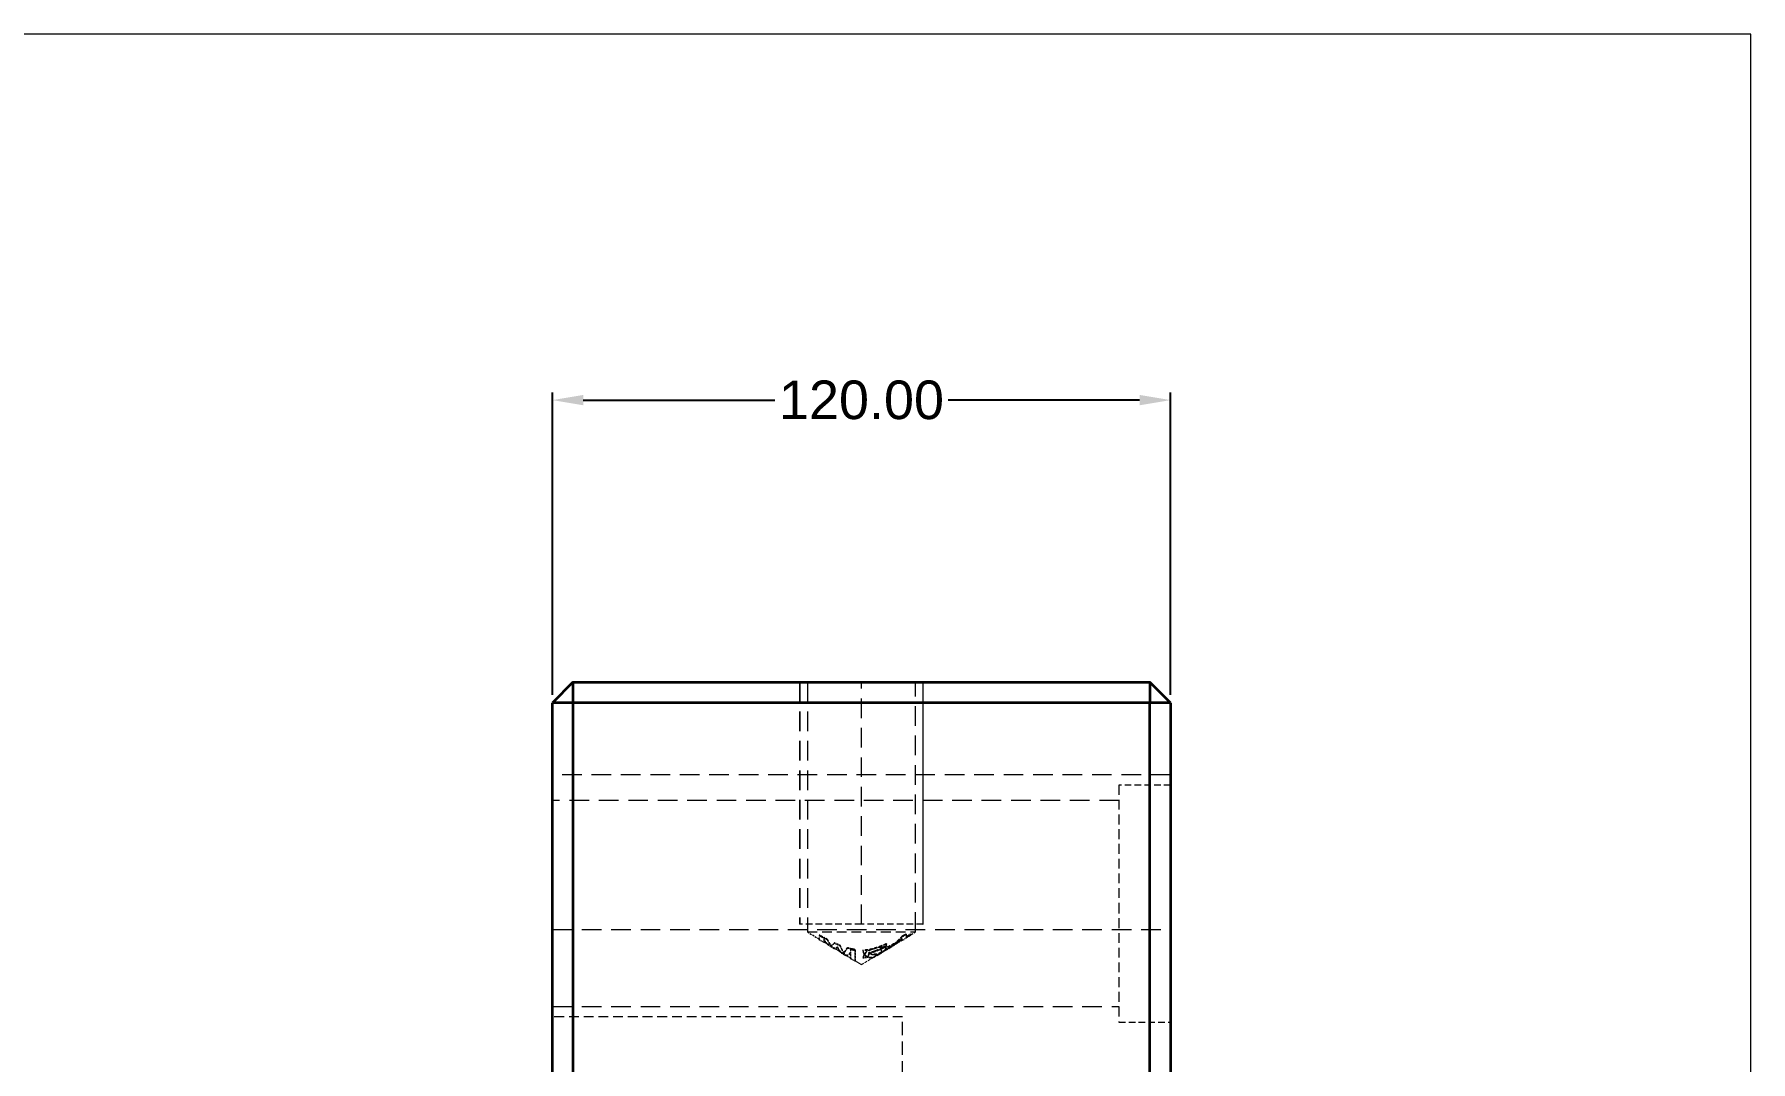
# Model space of a CAD drawing. Header units: millimetres. Extents: x 2742 to 8552, y -10326 to 2528.
# Drawn here: x 4377.9 to 4711.1, y -582.6 to -383.2 of the extents above; entities that cross this region are included whole.
import ezdxf

# ---------------------------------------------------------------- set-up
doc = ezdxf.new("R2010")
doc.units = ezdxf.units.MM
doc.linetypes.add('HIDDEN', pattern=[9.525, 6.35, -3.175])
doc.layers.add('110', color=7, linetype='Continuous', true_color=0xffffff)
doc.layers.add('core', color=7, linetype='Continuous', lineweight=20)
doc.layers.add('dim', color=82, linetype='Continuous', lineweight=9)
doc.styles.get("Standard").update_dxf_attribs({"font": 'arial.ttf'})
doc.dimstyles.new('Standard-3', dxfattribs={"dimscale": 3, "dimtxt": 0.18, "dimasz": 0.18, "dimexe": 0.18, "dimexo": 0.0625, "dimgap": 0.09, "dimtad": 0, "dimzin": 0, "dimdsep": 46, "dimtxsty": 'Standard', "dimcen": 0.09, "dimadec": 0, "dimazin": 0, "dimtfac": 1, "dimtofl": 0, "dimtmove": 0, "dimatfit": 3, "dimfxl": 0, "dimtolj": 1, "dimtzin": 0, "dimarcsym": 0})

# ---------------------------------------------------------------- blocks, each defined once
blk = doc.blocks.new('*D159')
at = {"layer": 'Defpoints', "color": 0, "transparency": 16777216}
for p in [(4598.48, -454.22), (4478.48, -512.95), (4598.48, -512.95)]:
    blk.add_point(p, dxfattribs=at)
at = {"layer": 'dim', "color": 0, "lineweight": -2, "transparency": 16777216}
for p, q in [((4478.48, -511.45), (4478.48, -452.72)), ((4598.48, -511.45), (4598.48, -452.72)), ((4484.48, -454.22), (4521.78, -454.22)), ((4592.48, -454.22), (4555.18, -454.22))]:
    blk.add_line(p, q, dxfattribs=at)
at = {"layer": 'dim', "color": 0, "transparency": 16777216}
for points in [[(4484.48, -453.22), (4484.48, -455.22), (4478.48, -454.22)], [(4592.48, -453.22), (4592.48, -455.22), (4598.48, -454.22)]]:
    blk.add_solid(points, dxfattribs=at)
at = {"layer": 'dim', "color": 0, "transparency": 16777216, "insert": (4538.48, -454.22), "char_height": 7.5, "attachment_point": 5, "bg_fill": 3, "box_fill_scale": 1.1, "bg_fill_color": 256, "bg_fill_true_color": 13158600, "bg_fill_transparency": 0}
blk.add_mtext('\\A1;120.00', dxfattribs=at)
blk = doc.blocks.new('TK')
at = {"layer": 'core', "lineweight": 18}
for p, q in [((712.8, 504), (-712.8, 504)), ((712.8, -504), (712.8, 504))]:
    blk.add_line(p, q, dxfattribs=at)

msp = doc.modelspace()

# ---------------------------------------------------------------- linework, layer by layer
at = {"layer": '110', "color": 7, "linetype": 'Continuous', "lineweight": 35}
for p, q in [((4482.476, -508.952), (4478.476, -512.952)), ((4482.476, -508.952), (4482.476, -512.952)), ((4482.476, -508.952), (4594.476, -508.952)), ((4598.476, -512.952), (4594.476, -508.952)), ((4594.476, -508.952), (4594.476, -512.952)), ((4482.476, -512.952), (4478.476, -512.952)), ((4478.476, -954.952), (4478.476, -512.952)), ((4594.476, -512.952), (4482.476, -512.952)), ((4482.476, -512.952), (4482.476, -954.952)), ((4598.476, -512.952), (4594.476, -512.952)), ((4594.476, -954.952), (4594.476, -512.952)), ((4598.476, -512.952), (4598.476, -954.952))]:
    msp.add_line(p, q, dxfattribs=at)
at = {"layer": '110', "color": 8, "linetype": 'HIDDEN', "lineweight": 18, "ltscale": 0.6}
for p, q in [((4526.476, -508.952), (4526.476, -555.952)), ((4526.526, -508.952), (4526.526, -555.952)), ((4527.976, -508.952), (4527.976, -557.452)), ((4538.476, -555.952), (4538.476, -508.952)), ((4548.976, -557.452), (4548.976, -508.952)), ((4550.426, -508.952), (4550.426, -555.952)), ((4550.476, -555.952), (4550.476, -508.952)), ((4598.476, -526.952), (4478.476, -526.952)), ((4588.476, -531.952), (4478.476, -531.952)), ((4478.476, -556.952), (4598.476, -556.952)), ((4478.476, -571.952), (4588.476, -571.952))]:
    msp.add_line(p, q, dxfattribs=at)
at = {"layer": '110', "color": 8, "linetype": 'HIDDEN', "lineweight": 18, "ltscale": 0.2}
for p, q in [((4598.476, -528.952), (4588.476, -528.952)), ((4538.476, -555.952), (4526.476, -555.952)), ((4550.426, -555.952), (4538.476, -555.952)), ((4588.476, -574.952), (4598.476, -574.952))]:
    msp.add_line(p, q, dxfattribs=at)
at = {"layer": '110', "color": 8, "linetype": 'HIDDEN', "lineweight": 18, "ltscale": 0.3}
for p, q in [((4588.476, -528.952), (4588.476, -551.952)), ((4588.476, -551.952), (4588.476, -574.952)), ((4527.976, -557.452), (4548.976, -557.452)), ((4546.476, -573.952), (4478.476, -573.952))]:
    msp.add_line(p, q, dxfattribs=at)
at = {"layer": '110', "color": 8, "linetype": 'HIDDEN', "lineweight": 18, "ltscale": 0.001}
msp.add_line((4550.426, -555.952), (4550.476, -555.952), dxfattribs=at)
at = {"layer": '110', "color": 8, "linetype": 'HIDDEN', "lineweight": 18, "ltscale": 0.06}
for p, q in [((4527.976, -557.452), (4530.263, -558.826)), ((4547.161, -558.543), (4548.976, -557.452))]:
    msp.add_line(p, q, dxfattribs=at)
at = {"layer": '110', "color": 8, "linetype": 'HIDDEN', "lineweight": 18, "ltscale": 0.003}
for p, q in [((4530.286, -558.124), (4530.286, -558.224)), ((4531.253, -558.624), (4531.253, -558.724)), ((4531.807, -558.831), (4531.807, -558.931)), ((4533.203, -559.567), (4533.203, -559.667)), ((4543.358, -559.733), (4543.358, -559.833)), ((4546.297, -558.309), (4546.297, -558.409)), ((4546.297, -559.006), (4546.297, -559.106)), ((4546.45, -558.214), (4546.45, -558.314)), ((4547.135, -557.869), (4547.135, -557.969)), ((4547.135, -558.508), (4547.135, -558.608)), ((4547.976, -557.882), (4547.976, -557.982)), ((4533.788, -560.342), (4533.788, -560.442)), ((4534.361, -560.064), (4534.361, -560.164)), ((4535.769, -560.461), (4535.769, -560.561)), ((4536.323, -560.723), (4536.323, -560.823)), ((4537.286, -560.921), (4537.286, -561.021)), ((4538.763, -560.995), (4538.763, -561.095)), ((4538.839, -562.427), (4538.839, -562.527)), ((4539.85, -561.521), (4539.85, -561.621)), ((4542.408, -561.19), (4542.408, -561.09)), ((4543.095, -560.65), (4543.095, -560.75)), ((4543.358, -560.164), (4543.358, -560.264)), ((4544.134, -560.285), (4544.134, -560.385))]:
    msp.add_line(p, q, dxfattribs=at)
at = {"layer": '110', "color": 8, "linetype": 'HIDDEN', "lineweight": 18, "ltscale": 0.03}
for p, q in [((4530.286, -558.94), (4531.204, -559.492)), ((4531.178, -559.376), (4532.06, -559.906)), ((4546.329, -559.143), (4547.165, -558.641)), ((4532.06, -560.006), (4532.99, -560.565)), ((4534.519, -561.483), (4535.486, -562.065)), ((4535.486, -561.965), (4536.295, -562.451)), ((4536.3, -562.553), (4537.286, -563.146)), ((4543.812, -560.656), (4544.831, -560.043))]:
    msp.add_line(p, q, dxfattribs=at)
at = {"layer": '110', "color": 8, "linetype": 'HIDDEN', "lineweight": 18, "ltscale": 0.05}
for p, q in [((4544.831, -559.943), (4546.297, -559.062)), ((4532.99, -560.465), (4534.519, -561.383))]:
    msp.add_line(p, q, dxfattribs=at)
at = {"layer": '110', "color": 8, "linetype": 'HIDDEN', "lineweight": 18, "ltscale": 0.04}
for p, q in [((4537.271, -563.037), (4538.476, -563.761)), ((4541.502, -562.043), (4542.591, -561.389)), ((4542.591, -561.289), (4543.812, -560.556))]:
    msp.add_line(p, q, dxfattribs=at)
at = {"layer": '110', "color": 8, "linetype": 'HIDDEN', "lineweight": 18, "ltscale": 0.08}
msp.add_line((4538.476, -563.761), (4541.502, -561.943), dxfattribs=at)
at = {"layer": '110', "color": 8, "linetype": 'HIDDEN', "lineweight": 18, "ltscale": 0.4}
msp.add_line((4546.476, -607.952), (4546.476, -573.952), dxfattribs=at)
at = {"layer": '110', "color": 8, "linetype": 'HIDDEN', "lineweight": 18, "ltscale": 0.05}
for points, knots in [([(4531.807, -558.831), (4531.552, -558.707), (4531.298, -558.58), (4530.791, -558.324), (4530.538, -558.194), (4530.286, -558.063)], [0, 0, 0, 0, 0.5, 0.5, 1, 1, 1, 1]), ([(4530.286, -558.163), (4530.538, -558.294), (4530.791, -558.424), (4531.298, -558.68), (4531.552, -558.807), (4531.807, -558.931)], [0, 0, 0, 0, 0.5, 0.5, 1, 1, 1, 1]), ([(4536.323, -560.823), (4536.323, -560.992), (4536.323, -561.159), (4536.323, -561.403), (4536.323, -561.483), (4536.323, -561.601), (4536.323, -561.64), (4536.323, -561.718), (4536.323, -561.756), (4536.323, -561.869), (4536.323, -561.942), (4536.323, -562.081), (4536.323, -562.148), (4536.323, -562.272), (4536.323, -562.329), (4536.323, -562.391), (4536.323, -562.403), (4536.323, -562.426), (4536.323, -562.437), (4536.323, -562.469), (4536.323, -562.487), (4536.323, -562.535), (4536.323, -562.556), (4536.323, -562.566), (4536.323, -562.568), (4536.323, -562.568)], [0, 0, 0, 0, 0.2146936, 0.2146936, 0.3220403, 0.3220403, 0.3757137, 0.3757137, 0.4293871, 0.4293871, 0.5367339, 0.5367339, 0.6440807, 0.6440807, 0.7514274, 0.7514274, 0.7782641, 0.7782641, 0.8051008, 0.8051008, 0.8587742, 0.8587742, 0.966121, 0.966121, 1, 1, 1, 1])]:
    msp.add_open_spline(points, degree=3, knots=knots, dxfattribs=at)
at = {"layer": '110', "color": 8, "linetype": 'HIDDEN', "lineweight": 18, "ltscale": 0.03}
for points in [[(4531.253, -558.624), (4530.93, -558.46), (4530.608, -558.293), (4530.286, -558.124)], [(4531.253, -558.724), (4530.93, -558.56), (4530.608, -558.393), (4530.286, -558.224)], [(4547.135, -557.869), (4546.857, -558.017), (4546.577, -558.164), (4546.297, -558.309)], [(4546.297, -558.409), (4546.577, -558.264), (4546.857, -558.117), (4547.135, -557.969)], [(4547.976, -557.882), (4547.696, -558.046), (4547.416, -558.209), (4547.135, -558.372)], [(4547.135, -558.472), (4547.416, -558.309), (4547.696, -558.146), (4547.976, -557.982)], [(4547.135, -558.508), (4547.416, -558.341), (4547.696, -558.174), (4547.976, -558.007)], [(4547.135, -558.608), (4547.416, -558.441), (4547.696, -558.274), (4547.976, -558.107)]]:
    msp.add_open_spline(points, degree=3, dxfattribs=at)
at = {"layer": '110', "color": 8, "linetype": 'HIDDEN', "lineweight": 18, "ltscale": 0.01}
for points, knots in [([(4530.286, -558.453), (4530.286, -558.479), (4530.286, -558.504), (4530.286, -558.618), (4530.286, -558.695), (4530.286, -558.82), (4530.286, -558.867), (4530.286, -558.926), (4530.286, -558.94), (4530.286, -558.94)], [0, 0, 0, 0, 0.0843471, 0.0843471, 0.3992201, 0.3992201, 0.7140931, 0.7140931, 1, 1, 1, 1]), ([(4543.358, -560.164), (4543.358, -560.131), (4543.358, -560.097), (4543.358, -560.027), (4543.358, -559.992), (4543.358, -559.884), (4543.358, -559.81), (4543.358, -559.733)], [0, 0, 0, 0, 0.25, 0.25, 0.5, 0.5, 1, 1, 1, 1]), ([(4547.135, -557.969), (4547.135, -558.022), (4547.135, -558.072), (4547.135, -558.168), (4547.135, -558.213), (4547.135, -558.339), (4547.135, -558.412), (4547.135, -558.472)], [0, 0, 0, 0, 0.25, 0.25, 0.5, 0.5, 1, 1, 1, 1]), ([(4543.358, -560.264), (4543.358, -560.198), (4543.358, -560.128), (4543.358, -560.02), (4543.358, -559.984), (4543.358, -559.909), (4543.358, -559.871), (4543.358, -559.833)], [0, 0, 0, 0, 0.5, 0.5, 0.75, 0.75, 1, 1, 1, 1])]:
    msp.add_open_spline(points, degree=3, knots=knots, dxfattribs=at)
at = {"layer": '110', "color": 8, "linetype": 'HIDDEN', "lineweight": 18, "ltscale": 0.02}
for points, knots in [([(4531.253, -559.521), (4531.253, -559.521), (4531.253, -559.516), (4531.253, -559.486), (4531.253, -559.455), (4531.253, -559.367), (4531.253, -559.311), (4531.253, -559.21), (4531.253, -559.155), (4531.253, -559.095), (4531.253, -559.053), (4531.253, -559.032), (4531.253, -558.923), (4531.253, -558.827), (4531.253, -558.724)], [0, 0, 0, 0, 0.1396321, 0.1396321, 0.3547241, 0.3547241, 0.5698161, 0.5698161, 0.6773621, 0.731135, 0.731135, 0.784908, 0.784908, 1, 1, 1, 1]), ([(4539.683, -562.313), (4539.545, -562.345), (4539.405, -562.372), (4539.123, -562.412), (4538.982, -562.424), (4538.839, -562.427)], [0, 0, 0, 0, 0.5, 0.5, 1, 1, 1, 1]), ([(4539.683, -562.413), (4539.545, -562.445), (4539.405, -562.472), (4539.123, -562.512), (4538.982, -562.524), (4538.839, -562.527)], [0, 0, 0, 0, 0.5, 0.5, 1, 1, 1, 1]), ([(4544.829, -559.944), (4544.829, -559.944), (4544.829, -559.944), (4544.783, -559.972), (4544.737, -559.998), (4544.508, -560.127), (4544.322, -560.216), (4544.134, -560.285)], [0, 0, 0, 0, 0.0001501, 0.0001501, 0.2001201, 0.2001201, 1, 1, 1, 1]), ([(4544.829, -560.044), (4544.829, -560.044), (4544.829, -560.044), (4544.783, -560.072), (4544.737, -560.098), (4544.508, -560.227), (4544.322, -560.316), (4544.134, -560.385)], [0, 0, 0, 0, 0.0001501, 0.0001501, 0.2001201, 0.2001201, 1, 1, 1, 1])]:
    msp.add_open_spline(points, degree=3, knots=knots, dxfattribs=at)
at = {"layer": '110', "color": 8, "linetype": 'HIDDEN', "lineweight": 18, "ltscale": 0.04}
for points, knots in [([(4532.075, -559.915), (4532.04, -559.894), (4532.006, -559.87), (4531.93, -559.813), (4531.869, -559.761), (4531.808, -559.702), (4531.768, -559.661), (4531.748, -559.64), (4531.647, -559.53), (4531.567, -559.431), (4531.409, -559.217), (4531.331, -559.101), (4531.253, -558.979)], [0, 0, 0, 0, 0.1242471, 0.1242471, 0.2702059, 0.3431853, 0.3431853, 0.4161647, 0.4161647, 0.7080824, 0.7080824, 1, 1, 1, 1]), ([(4534.361, -560.064), (4534.264, -560.025), (4534.167, -559.985), (4533.973, -559.904), (4533.876, -559.863), (4533.587, -559.739), (4533.395, -559.653), (4533.203, -559.567)], [0, 0, 0, 0, 0.25, 0.25, 0.5, 0.5, 1, 1, 1, 1]), ([(4534.361, -560.164), (4534.167, -560.086), (4533.973, -560.005), (4533.587, -559.839), (4533.395, -559.753), (4533.203, -559.667)], [0, 0, 0, 0, 0.5, 0.5, 1, 1, 1, 1]), ([(4535.769, -560.461), (4536.017, -560.534), (4536.267, -560.6), (4536.646, -560.687), (4536.773, -560.713), (4536.965, -560.749), (4537.029, -560.761), (4537.158, -560.782), (4537.222, -560.792), (4537.286, -560.801)], [0, 0, 0, 0, 0.5, 0.5, 0.75, 0.75, 0.875, 0.875, 1, 1, 1, 1]), ([(4535.769, -560.561), (4535.894, -560.597), (4536.019, -560.633), (4536.271, -560.699), (4536.397, -560.73), (4536.777, -560.816), (4537.031, -560.864), (4537.286, -560.901)], [0, 0, 0, 0, 0.25, 0.25, 0.5, 0.5, 1, 1, 1, 1])]:
    msp.add_open_spline(points, degree=3, knots=knots, dxfattribs=at)
at = {"layer": '110', "color": 8, "linetype": 'HIDDEN', "lineweight": 18, "ltscale": 0.06}
for points, knots in [([(4533.203, -559.667), (4533.123, -559.758), (4533.042, -559.839), (4532.879, -559.974), (4532.797, -560.027), (4532.694, -560.074), (4532.674, -560.083), (4532.632, -560.097), (4532.611, -560.103), (4532.549, -560.119), (4532.508, -560.125), (4532.425, -560.129), (4532.383, -560.126), (4532.321, -560.115), (4532.301, -560.111), (4532.259, -560.099), (4532.238, -560.093), (4532.135, -560.054), (4532.052, -560.006), (4531.93, -559.913), (4531.869, -559.861), (4531.808, -559.802), (4531.768, -559.761), (4531.748, -559.74), (4531.647, -559.63), (4531.567, -559.531), (4531.409, -559.317), (4531.331, -559.201), (4531.253, -559.079)], [0, 0, 0, 0, 0.125, 0.125, 0.25, 0.25, 0.28125, 0.28125, 0.3125, 0.3125, 0.375, 0.375, 0.4375, 0.4375, 0.46875, 0.46875, 0.5, 0.5, 0.625, 0.625, 0.6875, 0.71875, 0.71875, 0.75, 0.75, 0.875, 0.875, 1, 1, 1, 1]), ([(4544.134, -560.285), (4544.495, -560.073), (4544.856, -559.86), (4545.577, -559.434), (4545.937, -559.22), (4546.297, -559.006)], [0, 0, 0, 0, 0.5, 0.5, 1, 1, 1, 1]), ([(4544.134, -560.385), (4544.495, -560.173), (4544.856, -559.96), (4545.577, -559.534), (4545.937, -559.32), (4546.297, -559.106)], [0, 0, 0, 0, 0.5, 0.5, 1, 1, 1, 1]), ([(4537.286, -562.972), (4537.286, -562.947), (4537.286, -562.916), (4537.286, -562.846), (4537.286, -562.807), (4537.286, -562.724), (4537.286, -562.68), (4537.286, -562.589), (4537.286, -562.542), (4537.286, -562.445), (4537.286, -562.396), (4537.286, -562.297), (4537.286, -562.246), (4537.286, -562.094), (4537.286, -561.99), (4537.286, -561.78), (4537.286, -561.674), (4537.286, -561.461), (4537.286, -561.353), (4537.286, -561.138), (4537.286, -561.029), (4537.286, -560.921)], [0, 0, 0, 0, 0.0690529, 0.0690529, 0.1406642, 0.1406642, 0.2122755, 0.2122755, 0.2838868, 0.2838868, 0.3554982, 0.3554982, 0.4271095, 0.4271095, 0.5703321, 0.5703321, 0.7135547, 0.7135547, 0.8567774, 0.8567774, 1, 1, 1, 1]), ([(4537.286, -561.021), (4537.286, -561.13), (4537.286, -561.239), (4537.286, -561.457), (4537.286, -561.565), (4537.286, -561.78), (4537.286, -561.886), (4537.286, -562.098), (4537.286, -562.202), (4537.286, -562.356), (4537.286, -562.407), (4537.286, -562.507), (4537.286, -562.556), (4537.286, -562.652), (4537.286, -562.7), (4537.286, -562.768), (4537.286, -562.79), (4537.286, -562.834), (4537.286, -562.856), (4537.286, -562.918), (4537.286, -562.957), (4537.286, -563.027), (4537.286, -563.058), (4537.286, -563.096), (4537.286, -563.107), (4537.286, -563.121), (4537.286, -563.125), (4537.286, -563.132), (4537.286, -563.135), (4537.286, -563.142), (4537.286, -563.146), (4537.286, -563.146), (4537.286, -563.146)], [0, 0, 0, 0, 0.1283968, 0.1283968, 0.2567936, 0.2567936, 0.3851904, 0.3851904, 0.5135872, 0.5135872, 0.5777857, 0.5777857, 0.6419841, 0.6419841, 0.7061825, 0.7061825, 0.7382817, 0.7382817, 0.7703809, 0.7703809, 0.8345793, 0.8345793, 0.8987777, 0.8987777, 0.9308769, 0.9308769, 0.9469265, 0.9469265, 0.9629761, 0.9629761, 0.9950753, 1, 1, 1, 1]), ([(4538.839, -562.427), (4538.848, -562.387), (4538.856, -562.346), (4538.874, -562.264), (4538.884, -562.223), (4538.904, -562.142), (4538.916, -562.101), (4538.942, -562.019), (4538.956, -561.979), (4538.991, -561.897), (4539.01, -561.857), (4539.056, -561.775), (4539.082, -561.735), (4539.138, -561.655), (4539.168, -561.615), (4539.232, -561.537), (4539.265, -561.497), (4539.336, -561.419), (4539.373, -561.38), (4539.451, -561.303), (4539.492, -561.264), (4539.558, -561.207), (4539.58, -561.188), (4539.626, -561.15), (4539.65, -561.132), (4539.7, -561.095), (4539.726, -561.077), (4539.78, -561.042), (4539.808, -561.025), (4539.867, -560.991), (4539.898, -560.974), (4539.946, -560.95), (4539.962, -560.942), (4539.995, -560.926), (4540.011, -560.918), (4540.095, -560.88), (4540.164, -560.851), (4540.304, -560.794), (4540.375, -560.766), (4540.477, -560.727), (4540.507, -560.716), (4540.538, -560.704)], [0, 0, 0, 0, 0.0648508, 0.0648508, 0.1297017, 0.1297017, 0.1945525, 0.1945525, 0.2594034, 0.2594034, 0.3242542, 0.3242542, 0.3891051, 0.3891051, 0.4539559, 0.4539559, 0.5188068, 0.5188068, 0.5836576, 0.5836576, 0.6485085, 0.6485085, 0.6809339, 0.6809339, 0.7133593, 0.7133593, 0.7457847, 0.7457847, 0.7782102, 0.7782102, 0.8106356, 0.8106356, 0.8268483, 0.8268483, 0.843061, 0.843061, 0.9079119, 0.9079119, 0.9727627, 0.9727627, 1, 1, 1, 1])]:
    msp.add_open_spline(points, degree=3, knots=knots, dxfattribs=at)
at = {"layer": '110', "color": 8, "linetype": 'HIDDEN', "lineweight": 18, "ltscale": 0.07}
for points, knots in [([(4531.807, -558.831), (4531.886, -558.98), (4531.965, -559.124), (4532.123, -559.403), (4532.203, -559.536), (4532.324, -559.725), (4532.365, -559.786), (4532.447, -559.903), (4532.488, -559.96), (4532.611, -560.12), (4532.694, -560.216), (4532.863, -560.378), (4532.948, -560.444), (4533.045, -560.496), (4533.056, -560.502), (4533.078, -560.512), (4533.089, -560.517), (4533.121, -560.531), (4533.143, -560.539), (4533.208, -560.558), (4533.251, -560.566), (4533.337, -560.571), (4533.38, -560.568), (4533.464, -560.55), (4533.505, -560.536), (4533.628, -560.478), (4533.709, -560.419), (4533.788, -560.342)], [0, 0, 0, 0, 0.125, 0.125, 0.25, 0.25, 0.3125, 0.3125, 0.375, 0.375, 0.5, 0.5, 0.625, 0.625, 0.640625, 0.640625, 0.65625, 0.65625, 0.6875, 0.6875, 0.75, 0.75, 0.8125, 0.8125, 0.875, 0.875, 1, 1, 1, 1]), ([(4531.807, -558.931), (4531.886, -559.08), (4531.965, -559.224), (4532.123, -559.503), (4532.203, -559.636), (4532.324, -559.825), (4532.365, -559.886), (4532.447, -560.003), (4532.488, -560.06), (4532.611, -560.22), (4532.694, -560.316), (4532.863, -560.478), (4532.948, -560.544), (4533.045, -560.596), (4533.056, -560.602), (4533.078, -560.612), (4533.089, -560.617), (4533.121, -560.631), (4533.143, -560.639), (4533.208, -560.658), (4533.251, -560.666), (4533.337, -560.671), (4533.38, -560.668), (4533.464, -560.65), (4533.505, -560.636), (4533.628, -560.578), (4533.709, -560.519), (4533.788, -560.442)], [0, 0, 0, 0, 0.125, 0.125, 0.25, 0.25, 0.3125, 0.3125, 0.375, 0.375, 0.5, 0.5, 0.625, 0.625, 0.640625, 0.640625, 0.65625, 0.65625, 0.6875, 0.6875, 0.75, 0.75, 0.8125, 0.8125, 0.875, 0.875, 1, 1, 1, 1]), ([(4533.788, -560.342), (4533.826, -560.415), (4533.864, -560.487), (4533.94, -560.625), (4533.979, -560.693), (4534.056, -560.823), (4534.095, -560.885), (4534.174, -561.004), (4534.214, -561.06), (4534.275, -561.138), (4534.306, -561.176), (4534.337, -561.211), (4534.357, -561.234), (4534.368, -561.245), (4534.42, -561.3), (4534.462, -561.338), (4534.546, -561.401), (4534.589, -561.427), (4534.674, -561.464), (4534.717, -561.476), (4534.803, -561.485), (4534.846, -561.482), (4534.912, -561.466), (4534.934, -561.458), (4534.977, -561.44), (4534.999, -561.429), (4535.109, -561.367), (4535.194, -561.29), (4535.321, -561.148), (4535.363, -561.096), (4535.446, -560.985), (4535.487, -560.926), (4535.568, -560.802), (4535.609, -560.737), (4535.69, -560.602), (4535.73, -560.532), (4535.769, -560.461)], [0, 0, 0, 0, 0.0625, 0.0625, 0.125, 0.125, 0.1875, 0.1875, 0.25, 0.25, 0.28125, 0.296875, 0.296875, 0.3125, 0.3125, 0.375, 0.375, 0.4375, 0.4375, 0.5, 0.5, 0.5625, 0.5625, 0.59375, 0.59375, 0.625, 0.625, 0.75, 0.75, 0.8125, 0.8125, 0.875, 0.875, 0.9375, 0.9375, 1, 1, 1, 1]), ([(4533.788, -560.442), (4533.826, -560.515), (4533.864, -560.587), (4533.94, -560.725), (4533.979, -560.793), (4534.056, -560.923), (4534.095, -560.985), (4534.174, -561.104), (4534.214, -561.16), (4534.275, -561.238), (4534.306, -561.276), (4534.337, -561.311), (4534.357, -561.334), (4534.368, -561.345), (4534.42, -561.4), (4534.462, -561.438), (4534.546, -561.501), (4534.589, -561.527), (4534.674, -561.564), (4534.717, -561.576), (4534.803, -561.585), (4534.846, -561.582), (4534.912, -561.566), (4534.934, -561.558), (4534.977, -561.54), (4534.999, -561.529), (4535.109, -561.467), (4535.194, -561.39), (4535.321, -561.248), (4535.363, -561.196), (4535.446, -561.085), (4535.487, -561.026), (4535.568, -560.902), (4535.609, -560.837), (4535.69, -560.702), (4535.73, -560.632), (4535.769, -560.561)], [0, 0, 0, 0, 0.0625, 0.0625, 0.125, 0.125, 0.1875, 0.1875, 0.25, 0.25, 0.28125, 0.296875, 0.296875, 0.3125, 0.3125, 0.375, 0.375, 0.4375, 0.4375, 0.5, 0.5, 0.5625, 0.5625, 0.59375, 0.59375, 0.625, 0.625, 0.75, 0.75, 0.8125, 0.8125, 0.875, 0.875, 0.9375, 0.9375, 1, 1, 1, 1])]:
    msp.add_open_spline(points, degree=3, knots=knots, dxfattribs=at)
at = {"layer": '110', "color": 8, "linetype": 'HIDDEN', "lineweight": 18, "ltscale": 0.1}
for points, knots in [([(4543.358, -559.733), (4543.175, -559.813), (4542.99, -559.892), (4542.712, -560.007), (4542.619, -560.044), (4542.432, -560.118), (4542.338, -560.155), (4542.057, -560.262), (4541.682, -560.399), (4541.302, -560.521), (4540.731, -560.692), (4540.345, -560.789), (4539.759, -560.897), (4539.562, -560.927), (4539.165, -560.972), (4538.965, -560.987), (4538.763, -560.995)], [0, 0, 0, 0, 0.125, 0.125, 0.1875, 0.1875, 0.25, 0.25, 0.375, 0.5, 0.5, 0.75, 0.75, 0.875, 0.875, 1, 1, 1, 1]), ([(4543.095, -560.892), (4543.245, -560.845), (4543.393, -560.783), (4543.685, -560.634), (4543.829, -560.548), (4544.044, -560.406), (4544.116, -560.356), (4544.258, -560.253), (4544.328, -560.2), (4544.54, -560.036), (4544.68, -559.92), (4544.957, -559.68), (4545.095, -559.555), (4545.37, -559.3), (4545.506, -559.169), (4545.778, -558.903), (4545.913, -558.768), (4546.182, -558.493), (4546.317, -558.354), (4546.45, -558.214)], [0, 0, 0, 0, 0.125, 0.125, 0.25, 0.25, 0.3125, 0.3125, 0.375, 0.375, 0.5, 0.5, 0.625, 0.625, 0.75, 0.75, 0.875, 0.875, 1, 1, 1, 1]), ([(4543.095, -560.992), (4543.245, -560.945), (4543.393, -560.883), (4543.685, -560.734), (4543.829, -560.648), (4544.044, -560.506), (4544.116, -560.456), (4544.258, -560.353), (4544.328, -560.3), (4544.54, -560.136), (4544.68, -560.02), (4544.957, -559.78), (4545.095, -559.655), (4545.37, -559.4), (4545.506, -559.269), (4545.778, -559.003), (4545.913, -558.868), (4546.182, -558.593), (4546.317, -558.454), (4546.45, -558.314)], [0, 0, 0, 0, 0.125, 0.125, 0.25, 0.25, 0.3125, 0.3125, 0.375, 0.375, 0.5, 0.5, 0.625, 0.625, 0.75, 0.75, 0.875, 0.875, 1, 1, 1, 1]), ([(4543.358, -559.833), (4543.175, -559.913), (4542.991, -559.992), (4542.621, -560.144), (4542.436, -560.218), (4542.063, -560.36), (4541.689, -560.496), (4541.31, -560.619), (4540.929, -560.733), (4540.737, -560.786), (4540.351, -560.881), (4540.156, -560.924), (4539.861, -560.978), (4539.713, -561.003), (4539.563, -561.024), (4539.463, -561.037), (4539.413, -561.044), (4539.163, -561.072), (4538.963, -561.087), (4538.763, -561.095)], [0, 0, 0, 0, 0.125, 0.125, 0.25, 0.25, 0.375, 0.5, 0.5, 0.625, 0.625, 0.75, 0.75, 0.8125, 0.84375, 0.84375, 0.875, 0.875, 1, 1, 1, 1]), ([(4538.763, -560.995), (4538.767, -561.03), (4538.772, -561.065), (4538.782, -561.135), (4538.787, -561.17), (4538.808, -561.274), (4538.825, -561.342), (4538.864, -561.443), (4538.879, -561.476), (4538.913, -561.542), (4538.932, -561.575), (4538.973, -561.639), (4538.995, -561.671), (4539.04, -561.734), (4539.064, -561.765), (4539.113, -561.826), (4539.139, -561.856), (4539.192, -561.914), (4539.219, -561.943), (4539.276, -561.999), (4539.305, -562.026), (4539.367, -562.077), (4539.4, -562.102), (4539.471, -562.148), (4539.508, -562.169), (4539.584, -562.209), (4539.624, -562.227), (4539.705, -562.261), (4539.745, -562.277), (4539.828, -562.305), (4539.869, -562.317), (4539.994, -562.348), (4540.079, -562.362), (4540.252, -562.373), (4540.34, -562.371), (4540.453, -562.357), (4540.476, -562.353), (4540.521, -562.346), (4540.544, -562.341), (4540.613, -562.327), (4540.659, -562.315), (4540.797, -562.274), (4540.889, -562.241), (4541.024, -562.185), (4541.068, -562.165), (4541.156, -562.125), (4541.199, -562.105), (4541.284, -562.063), (4541.325, -562.041), (4541.405, -561.998), (4541.445, -561.976), (4541.56, -561.91), (4541.633, -561.864), (4541.776, -561.769), (4541.845, -561.72), (4541.946, -561.644), (4541.979, -561.619), (4542.044, -561.567), (4542.076, -561.541), (4542.139, -561.488), (4542.17, -561.462), (4542.228, -561.41), (4542.255, -561.384), (4542.291, -561.347), (4542.302, -561.335), (4542.322, -561.311), (4542.331, -561.299), (4542.348, -561.277), (4542.355, -561.266), (4542.367, -561.245), (4542.372, -561.235), (4542.386, -561.204), (4542.393, -561.185), (4542.403, -561.146), (4542.406, -561.127), (4542.409, -561.089), (4542.408, -561.07), (4542.405, -561.042), (4542.403, -561.033), (4542.399, -561.015), (4542.396, -561.005), (4542.386, -560.979), (4542.376, -560.962), (4542.355, -560.94), (4542.342, -560.929), (4542.325, -560.92), (4542.313, -560.914), (4542.307, -560.912), (4542.287, -560.905), (4542.271, -560.901), (4542.237, -560.895), (4542.218, -560.893), (4542.187, -560.892), (4542.176, -560.892), (4542.154, -560.891), (4542.143, -560.892), (4542.108, -560.893), (4542.084, -560.894), (4542.033, -560.898), (4542.007, -560.9), (4541.954, -560.905), (4541.927, -560.908), (4541.843, -560.918), (4541.786, -560.926), (4541.719, -560.936), (4541.71, -560.937), (4541.702, -560.938)], [0, 0, 0, 0, 0.0207706, 0.0207706, 0.0415412, 0.0415412, 0.0830824, 0.0830824, 0.1038529, 0.1038529, 0.1246235, 0.1246235, 0.1453941, 0.1453941, 0.1661647, 0.1661647, 0.1869353, 0.1869353, 0.2077059, 0.2077059, 0.2284765, 0.2284765, 0.2492471, 0.2492471, 0.2700177, 0.2700177, 0.2907882, 0.2907882, 0.3115588, 0.3115588, 0.3323294, 0.3323294, 0.3738706, 0.3738706, 0.4154118, 0.4154118, 0.4257971, 0.4257971, 0.4361824, 0.4361824, 0.456953, 0.456953, 0.4984941, 0.4984941, 0.5192647, 0.5192647, 0.5400353, 0.5400353, 0.5608059, 0.5608059, 0.5815765, 0.5815765, 0.6231177, 0.6231177, 0.6646589, 0.6646589, 0.6854294, 0.6854294, 0.7062, 0.7062, 0.7269706, 0.7269706, 0.7477412, 0.7477412, 0.7581265, 0.7581265, 0.7685118, 0.7685118, 0.7788971, 0.7788971, 0.7892824, 0.7892824, 0.810053, 0.810053, 0.8308236, 0.8308236, 0.8515942, 0.8515942, 0.8619794, 0.8619794, 0.8723647, 0.8723647, 0.8931353, 0.8931353, 0.9035206, 0.9087133, 0.9087133, 0.9139059, 0.9139059, 0.9242912, 0.9242912, 0.9346765, 0.9346765, 0.9398692, 0.9398692, 0.9450618, 0.9450618, 0.9554471, 0.9554471, 0.9658324, 0.9658324, 0.9762177, 0.9762177, 0.9969883, 0.9969883, 1, 1, 1, 1]), ([(4541.827, -560.326), (4541.833, -560.326), (4541.839, -560.325), (4541.862, -560.322), (4541.88, -560.32), (4541.933, -560.315), (4541.967, -560.311), (4542.069, -560.303), (4542.134, -560.298), (4542.262, -560.291), (4542.325, -560.287), (4542.446, -560.282), (4542.506, -560.28), (4542.593, -560.277), (4542.621, -560.277), (4542.677, -560.276), (4542.705, -560.276), (4542.785, -560.277), (4542.835, -560.279), (4542.901, -560.286), (4542.922, -560.289), (4542.961, -560.297), (4542.979, -560.302), (4543.004, -560.31), (4543.012, -560.313), (4543.027, -560.319), (4543.035, -560.323), (4543.055, -560.333), (4543.068, -560.34), (4543.091, -560.355), (4543.102, -560.362), (4543.122, -560.378), (4543.131, -560.386), (4543.158, -560.41), (4543.174, -560.426), (4543.203, -560.458), (4543.217, -560.475), (4543.241, -560.507), (4543.252, -560.522), (4543.265, -560.546), (4543.27, -560.554), (4543.277, -560.57), (4543.281, -560.578), (4543.289, -560.603), (4543.292, -560.619), (4543.29, -560.646), (4543.287, -560.664), (4543.28, -560.684), (4543.267, -560.714), (4543.253, -560.736), (4543.222, -560.78), (4543.204, -560.803), (4543.165, -560.848), (4543.144, -560.871), (4543.111, -560.905), (4543.1, -560.916), (4543.077, -560.939), (4543.066, -560.95), (4543.03, -560.983), (4543.005, -561.004), (4542.954, -561.047), (4542.927, -561.069), (4542.87, -561.111), (4542.84, -561.132), (4542.792, -561.165), (4542.758, -561.187), (4542.722, -561.209), (4542.666, -561.244), (4542.627, -561.267), (4542.545, -561.315), (4542.502, -561.338), (4542.417, -561.384), (4542.373, -561.406), (4542.285, -561.45), (4542.24, -561.471), (4542.151, -561.511), (4542.105, -561.531), (4542.014, -561.568), (4541.967, -561.585), (4541.874, -561.619), (4541.826, -561.635), (4541.729, -561.665), (4541.68, -561.68), (4541.58, -561.707), (4541.529, -561.72), (4541.427, -561.743), (4541.376, -561.753), (4541.221, -561.779), (4541.118, -561.791), (4540.988, -561.796), (4540.962, -561.797), (4540.91, -561.798), (4540.884, -561.798), (4540.806, -561.796), (4540.754, -561.793), (4540.6, -561.78), (4540.497, -561.765), (4540.349, -561.731), (4540.301, -561.717), (4540.206, -561.687), (4540.16, -561.669), (4540.024, -561.613), (4539.936, -561.569), (4539.85, -561.521)], [0, 0, 0, 0, 0.0018678, 0.0018678, 0.0077049, 0.0077049, 0.0193789, 0.0193789, 0.042727, 0.042727, 0.0660752, 0.0660752, 0.0894233, 0.0894233, 0.1010974, 0.1010974, 0.1127714, 0.1127714, 0.1361195, 0.1361195, 0.1477936, 0.1477936, 0.1594677, 0.1594677, 0.1653047, 0.1653047, 0.1711417, 0.1711417, 0.1828158, 0.1828158, 0.1944898, 0.1944898, 0.2061639, 0.2061639, 0.229512, 0.229512, 0.2528601, 0.2528601, 0.2762083, 0.2762083, 0.2878823, 0.2878823, 0.2995564, 0.2995564, 0.3229045, 0.3229045, 0.3345786, 0.3462526, 0.3462526, 0.3696007, 0.3696007, 0.3929489, 0.3929489, 0.416297, 0.416297, 0.427971, 0.427971, 0.4396451, 0.4396451, 0.4629932, 0.4629932, 0.4863413, 0.4863413, 0.5096895, 0.5096895, 0.5213635, 0.5330376, 0.5330376, 0.5563857, 0.5563857, 0.5797338, 0.5797338, 0.6030819, 0.6030819, 0.6264301, 0.6264301, 0.6497782, 0.6497782, 0.6731263, 0.6731263, 0.6964744, 0.6964744, 0.7198226, 0.7198226, 0.7431707, 0.7431707, 0.7665188, 0.7665188, 0.813215, 0.813215, 0.8248891, 0.8248891, 0.8365632, 0.8365632, 0.8599113, 0.8599113, 0.9066075, 0.9066075, 0.9299556, 0.9299556, 0.9533038, 0.9533038, 1, 1, 1, 1])]:
    msp.add_open_spline(points, degree=3, knots=knots, dxfattribs=at)
at = {"layer": '110', "color": 8, "linetype": 'HIDDEN', "lineweight": 18, "ltscale": 0.09}
for points, knots in [([(4546.297, -558.856), (4546.032, -559.009), (4545.767, -559.161), (4545.235, -559.464), (4544.969, -559.614), (4544.436, -559.914), (4544.169, -560.063), (4543.633, -560.359), (4543.365, -560.505), (4543.095, -560.65)], [0, 0, 0, 0, 0.25, 0.25, 0.5, 0.5, 0.75, 0.75, 1, 1, 1, 1]), ([(4546.297, -558.956), (4545.767, -559.261), (4545.236, -559.564), (4544.436, -560.014), (4544.169, -560.163), (4543.634, -560.459), (4543.365, -560.605), (4543.095, -560.75)], [0, 0, 0, 0, 0.5, 0.5, 0.75, 0.75, 1, 1, 1, 1]), ([(4543.358, -560.164), (4543.217, -560.233), (4543.076, -560.301), (4542.791, -560.436), (4542.649, -560.503), (4542.22, -560.698), (4541.932, -560.823), (4541.496, -561), (4541.35, -561.057), (4541.056, -561.166), (4540.761, -561.27), (4540.461, -561.363), (4540.158, -561.448), (4540.005, -561.487), (4539.85, -561.521)], [0, 0, 0, 0, 0.125, 0.125, 0.25, 0.25, 0.5, 0.5, 0.625, 0.625, 0.75, 0.875, 0.875, 1, 1, 1, 1]), ([(4539.85, -561.621), (4539.927, -561.604), (4540.004, -561.586), (4540.157, -561.547), (4540.233, -561.527), (4540.386, -561.484), (4540.461, -561.462), (4540.612, -561.415), (4540.687, -561.391), (4540.911, -561.317), (4541.059, -561.265), (4541.353, -561.156), (4541.5, -561.099), (4541.935, -560.922), (4542.223, -560.797), (4542.793, -560.537), (4543.077, -560.402), (4543.358, -560.264)], [0, 0, 0, 0, 0.0625, 0.0625, 0.125, 0.125, 0.1875, 0.1875, 0.25, 0.25, 0.375, 0.375, 0.5, 0.5, 0.75, 0.75, 1, 1, 1, 1])]:
    msp.add_open_spline(points, degree=3, knots=knots, dxfattribs=at)
at = {"layer": '110', "color": 8, "linetype": 'HIDDEN', "lineweight": 18, "ltscale": 0.009}
msp.add_open_spline([(4546.297, -558.633), (4546.297, -558.637), (4546.297, -558.642), (4546.297, -558.672), (4546.297, -558.695), (4546.297, -558.81), (4546.297, -558.89), (4546.297, -558.956)], degree=3, knots=[0, 0, 0, 0, 0.0374901, 0.0374901, 0.229992, 0.229992, 1, 1, 1, 1], dxfattribs=at)
at = {"layer": '110', "color": 8, "linetype": 'HIDDEN', "lineweight": 18, "ltscale": 0.02}
for points in [[(4546.45, -558.214), (4546.679, -558.095), (4546.908, -557.975), (4547.135, -557.855)], [(4546.45, -558.314), (4546.679, -558.195), (4546.908, -558.075), (4547.135, -557.955)]]:
    msp.add_open_spline(points, degree=3, dxfattribs=at)
at = {"layer": '110', "color": 8, "linetype": 'HIDDEN', "lineweight": 18, "ltscale": 0.003}
msp.add_open_spline([(4547.976, -557.982), (4547.976, -557.996), (4547.976, -558.009), (4547.976, -558.033), (4547.976, -558.066), (4547.976, -558.093), (4547.976, -558.107)], degree=3, knots=[0, 0, 0, 0, 0.25, 0.25, 0.5, 1, 1, 1, 1], dxfattribs=at)
at = {"layer": '110', "color": 8, "linetype": 'HIDDEN', "lineweight": 18, "ltscale": 0.08}
for points in [[(4536.323, -561.373), (4536.283, -561.441), (4536.243, -561.507), (4536.161, -561.631), (4536.12, -561.689), (4536.038, -561.794), (4535.996, -561.841), (4535.933, -561.901), (4535.911, -561.919), (4535.879, -561.944), (4535.868, -561.952), (4535.847, -561.966), (4535.836, -561.972), (4535.783, -562.002), (4535.74, -562.016), (4535.654, -562.025), (4535.611, -562.02), (4535.546, -561.997), (4535.514, -561.982), (4535.482, -561.962), (4535.46, -561.947), (4535.449, -561.939), (4535.396, -561.898), (4535.354, -561.856), (4535.27, -561.761), (4535.229, -561.708), (4535.167, -561.62), (4535.147, -561.59), (4535.106, -561.528), (4535.086, -561.495), (4535.025, -561.396), (4534.985, -561.327), (4534.905, -561.184), (4534.866, -561.11), (4534.787, -560.958), (4534.748, -560.881), (4534.67, -560.723), (4534.631, -560.643), (4534.515, -560.4), (4534.438, -560.233), (4534.361, -560.064)], [(4536.323, -561.473), (4536.283, -561.541), (4536.243, -561.607), (4536.161, -561.731), (4536.12, -561.789), (4536.038, -561.894), (4535.996, -561.941), (4535.933, -562.001), (4535.911, -562.019), (4535.879, -562.044), (4535.868, -562.052), (4535.847, -562.066), (4535.836, -562.072), (4535.783, -562.102), (4535.74, -562.116), (4535.654, -562.125), (4535.611, -562.12), (4535.546, -562.097), (4535.514, -562.082), (4535.482, -562.062), (4535.46, -562.047), (4535.449, -562.039), (4535.396, -561.998), (4535.354, -561.956), (4535.27, -561.861), (4535.229, -561.808), (4535.167, -561.72), (4535.147, -561.69), (4535.106, -561.628), (4535.086, -561.595), (4535.025, -561.496), (4534.985, -561.427), (4534.905, -561.284), (4534.866, -561.21), (4534.787, -561.058), (4534.748, -560.981), (4534.67, -560.823), (4534.631, -560.743), (4534.515, -560.5), (4534.438, -560.333), (4534.361, -560.164)]]:
    msp.add_open_spline(points, degree=3, knots=[0, 0, 0, 0, 0.0625, 0.0625, 0.125, 0.125, 0.1875, 0.1875, 0.21875, 0.21875, 0.234375, 0.234375, 0.25, 0.25, 0.3125, 0.3125, 0.375, 0.375, 0.40625, 0.421875, 0.421875, 0.4375, 0.4375, 0.5, 0.5, 0.5625, 0.5625, 0.59375, 0.59375, 0.625, 0.625, 0.6875, 0.6875, 0.75, 0.75, 0.8125, 0.8125, 0.875, 0.875, 1, 1, 1, 1], dxfattribs=at)
at = {"layer": '110', "color": 8, "linetype": 'HIDDEN', "lineweight": 18, "ltscale": 0.03}
for points, knots in [([(4537.286, -560.921), (4537.205, -560.909), (4537.124, -560.895), (4536.963, -560.866), (4536.882, -560.851), (4536.641, -560.801), (4536.482, -560.764), (4536.323, -560.723)], [0, 0, 0, 0, 0.25, 0.25, 0.5, 0.5, 1, 1, 1, 1]), ([(4536.323, -560.823), (4536.403, -560.844), (4536.483, -560.863), (4536.643, -560.9), (4536.883, -560.953), (4537.125, -560.996), (4537.286, -561.021)], [0, 0, 0, 0, 0.25, 0.25, 0.5, 1, 1, 1, 1]), ([(4540.227, -561.521), (4540.2, -561.54), (4540.174, -561.56), (4540.137, -561.588), (4540.126, -561.596), (4540.104, -561.614), (4540.093, -561.622), (4540.062, -561.648), (4540.041, -561.666), (4539.983, -561.718), (4539.947, -561.753), (4539.884, -561.824), (4539.857, -561.86), (4539.828, -561.905), (4539.822, -561.914), (4539.812, -561.932), (4539.807, -561.941), (4539.792, -561.967), (4539.783, -561.985), (4539.76, -562.038), (4539.747, -562.073), (4539.724, -562.143), (4539.714, -562.177), (4539.698, -562.245), (4539.69, -562.279), (4539.683, -562.313)], [0, 0, 0, 0, 0.0756638, 0.0756638, 0.1086758, 0.1086758, 0.1416878, 0.1416878, 0.2077118, 0.2077118, 0.3397599, 0.3397599, 0.4718079, 0.4718079, 0.5048199, 0.5048199, 0.5378319, 0.5378319, 0.6038559, 0.6038559, 0.7359039, 0.7359039, 0.867952, 0.867952, 1, 1, 1, 1])]:
    msp.add_open_spline(points, degree=3, knots=knots, dxfattribs=at)
at = {"layer": '110', "color": 8, "linetype": 'HIDDEN', "lineweight": 18, "ltscale": 0.2}
for points, knots in [([(4538.763, -561.095), (4538.767, -561.13), (4538.772, -561.165), (4538.782, -561.235), (4538.787, -561.27), (4538.808, -561.374), (4538.825, -561.442), (4538.864, -561.543), (4538.879, -561.576), (4538.913, -561.642), (4538.932, -561.675), (4538.973, -561.739), (4538.995, -561.771), (4539.04, -561.834), (4539.064, -561.865), (4539.113, -561.926), (4539.139, -561.956), (4539.192, -562.014), (4539.219, -562.043), (4539.276, -562.099), (4539.305, -562.126), (4539.367, -562.177), (4539.4, -562.202), (4539.471, -562.248), (4539.508, -562.269), (4539.584, -562.309), (4539.624, -562.327), (4539.705, -562.361), (4539.745, -562.377), (4539.828, -562.405), (4539.869, -562.417), (4539.994, -562.448), (4540.079, -562.462), (4540.252, -562.473), (4540.34, -562.471), (4540.453, -562.457), (4540.476, -562.453), (4540.521, -562.446), (4540.544, -562.441), (4540.613, -562.427), (4540.659, -562.415), (4540.797, -562.374), (4540.889, -562.341), (4541.024, -562.285), (4541.068, -562.265), (4541.156, -562.225), (4541.199, -562.205), (4541.284, -562.163), (4541.325, -562.141), (4541.405, -562.098), (4541.445, -562.076), (4541.56, -562.01), (4541.633, -561.964), (4541.776, -561.869), (4541.845, -561.82), (4541.946, -561.744), (4541.979, -561.719), (4542.044, -561.667), (4542.076, -561.641), (4542.139, -561.588), (4542.17, -561.562), (4542.228, -561.51), (4542.255, -561.484), (4542.291, -561.447), (4542.302, -561.435), (4542.322, -561.411), (4542.331, -561.399), (4542.348, -561.377), (4542.355, -561.366), (4542.367, -561.345), (4542.372, -561.335), (4542.386, -561.304), (4542.393, -561.285), (4542.403, -561.246), (4542.406, -561.227), (4542.409, -561.189), (4542.408, -561.17), (4542.405, -561.142), (4542.403, -561.133), (4542.399, -561.115), (4542.396, -561.105), (4542.386, -561.079), (4542.376, -561.062), (4542.355, -561.04), (4542.342, -561.029), (4542.325, -561.02), (4542.313, -561.014), (4542.307, -561.012), (4542.287, -561.005), (4542.271, -561.001), (4542.237, -560.995), (4542.218, -560.993), (4542.187, -560.992), (4542.176, -560.992), (4542.154, -560.991), (4542.143, -560.992), (4542.108, -560.993), (4542.084, -560.994), (4542.033, -560.998), (4542.007, -561), (4541.954, -561.005), (4541.927, -561.008), (4541.843, -561.018), (4541.786, -561.026), (4541.669, -561.043), (4541.609, -561.053), (4541.517, -561.069), (4541.485, -561.074), (4541.438, -561.083), (4541.422, -561.086), (4541.39, -561.093), (4541.374, -561.096), (4541.293, -561.113), (4541.227, -561.128), (4541.128, -561.156), (4541.095, -561.166), (4541.045, -561.183), (4541.028, -561.189), (4540.995, -561.2), (4540.979, -561.206), (4540.898, -561.237), (4540.835, -561.265), (4540.744, -561.309), (4540.714, -561.324), (4540.656, -561.354), (4540.628, -561.37), (4540.544, -561.416), (4540.491, -561.448), (4540.387, -561.512), (4540.336, -561.545), (4540.24, -561.611), (4540.193, -561.645), (4540.137, -561.688), (4540.126, -561.696), (4540.104, -561.714), (4540.093, -561.722), (4540.062, -561.748), (4540.041, -561.766), (4539.983, -561.818), (4539.947, -561.853), (4539.884, -561.924), (4539.857, -561.96), (4539.828, -562.005), (4539.822, -562.014), (4539.812, -562.032), (4539.807, -562.041), (4539.792, -562.067), (4539.783, -562.085), (4539.76, -562.138), (4539.747, -562.173), (4539.724, -562.243), (4539.714, -562.277), (4539.698, -562.345), (4539.69, -562.379), (4539.683, -562.413)], [0, 0, 0, 0, 0.015625, 0.015625, 0.03125, 0.03125, 0.0625, 0.0625, 0.078125, 0.078125, 0.09375, 0.09375, 0.109375, 0.109375, 0.125, 0.125, 0.140625, 0.140625, 0.15625, 0.15625, 0.171875, 0.171875, 0.1875, 0.1875, 0.203125, 0.203125, 0.21875, 0.21875, 0.234375, 0.234375, 0.25, 0.25, 0.28125, 0.28125, 0.3125, 0.3125, 0.3203125, 0.3203125, 0.328125, 0.328125, 0.34375, 0.34375, 0.375, 0.375, 0.390625, 0.390625, 0.40625, 0.40625, 0.421875, 0.421875, 0.4375, 0.4375, 0.46875, 0.46875, 0.5, 0.5, 0.515625, 0.515625, 0.53125, 0.53125, 0.546875, 0.546875, 0.5625, 0.5625, 0.5703125, 0.5703125, 0.578125, 0.578125, 0.5859375, 0.5859375, 0.59375, 0.59375, 0.609375, 0.609375, 0.625, 0.625, 0.640625, 0.640625, 0.6484375, 0.6484375, 0.65625, 0.65625, 0.671875, 0.671875, 0.6796875, 0.6835938, 0.6835938, 0.6875, 0.6875, 0.6953125, 0.6953125, 0.703125, 0.703125, 0.7070313, 0.7070313, 0.7109375, 0.7109375, 0.71875, 0.71875, 0.7265625, 0.7265625, 0.734375, 0.734375, 0.75, 0.75, 0.765625, 0.765625, 0.7734375, 0.7734375, 0.7773438, 0.7773438, 0.78125, 0.78125, 0.796875, 0.796875, 0.8046875, 0.8046875, 0.8085938, 0.8085938, 0.8125, 0.8125, 0.828125, 0.828125, 0.8359375, 0.8359375, 0.84375, 0.84375, 0.859375, 0.859375, 0.875, 0.875, 0.890625, 0.890625, 0.8945313, 0.8945313, 0.8984375, 0.8984375, 0.90625, 0.90625, 0.921875, 0.921875, 0.9375, 0.9375, 0.9414063, 0.9414063, 0.9453125, 0.9453125, 0.953125, 0.953125, 0.96875, 0.96875, 0.984375, 0.984375, 1, 1, 1, 1]), ([(4538.839, -562.527), (4538.848, -562.487), (4538.856, -562.446), (4538.874, -562.364), (4538.884, -562.323), (4538.904, -562.242), (4538.916, -562.201), (4538.942, -562.119), (4538.956, -562.079), (4538.991, -561.997), (4539.01, -561.957), (4539.056, -561.875), (4539.082, -561.835), (4539.138, -561.755), (4539.168, -561.715), (4539.232, -561.637), (4539.265, -561.597), (4539.336, -561.519), (4539.373, -561.48), (4539.451, -561.403), (4539.492, -561.364), (4539.558, -561.307), (4539.58, -561.288), (4539.626, -561.25), (4539.65, -561.232), (4539.7, -561.195), (4539.726, -561.177), (4539.78, -561.142), (4539.808, -561.125), (4539.867, -561.091), (4539.898, -561.074), (4539.946, -561.05), (4539.962, -561.042), (4539.995, -561.026), (4540.011, -561.018), (4540.095, -560.98), (4540.164, -560.951), (4540.304, -560.894), (4540.375, -560.866), (4540.519, -560.811), (4540.591, -560.784), (4540.701, -560.744), (4540.738, -560.73), (4540.812, -560.704), (4540.849, -560.691), (4540.96, -560.651), (4541.035, -560.625), (4541.184, -560.575), (4541.26, -560.551), (4541.355, -560.523), (4541.374, -560.518), (4541.413, -560.507), (4541.432, -560.502), (4541.49, -560.487), (4541.567, -560.469), (4541.642, -560.455), (4541.717, -560.442), (4541.753, -560.436), (4541.808, -560.429), (4541.826, -560.427), (4541.862, -560.422), (4541.88, -560.42), (4541.933, -560.415), (4541.967, -560.411), (4542.069, -560.403), (4542.134, -560.398), (4542.262, -560.391), (4542.325, -560.387), (4542.446, -560.382), (4542.506, -560.38), (4542.593, -560.377), (4542.621, -560.377), (4542.677, -560.376), (4542.705, -560.376), (4542.785, -560.377), (4542.835, -560.379), (4542.901, -560.386), (4542.922, -560.389), (4542.961, -560.397), (4542.979, -560.402), (4543.004, -560.41), (4543.012, -560.413), (4543.027, -560.419), (4543.035, -560.423), (4543.055, -560.433), (4543.068, -560.44), (4543.091, -560.455), (4543.102, -560.462), (4543.122, -560.478), (4543.131, -560.486), (4543.158, -560.51), (4543.174, -560.526), (4543.203, -560.558), (4543.217, -560.575), (4543.241, -560.607), (4543.252, -560.622), (4543.265, -560.646), (4543.27, -560.654), (4543.277, -560.67), (4543.281, -560.678), (4543.289, -560.703), (4543.292, -560.719), (4543.29, -560.746), (4543.287, -560.764), (4543.28, -560.784), (4543.267, -560.814), (4543.253, -560.836), (4543.222, -560.88), (4543.204, -560.903), (4543.165, -560.948), (4543.144, -560.971), (4543.111, -561.005), (4543.1, -561.016), (4543.077, -561.039), (4543.066, -561.05), (4543.03, -561.083), (4543.005, -561.104), (4542.954, -561.147), (4542.927, -561.169), (4542.87, -561.211), (4542.84, -561.232), (4542.792, -561.265), (4542.758, -561.287), (4542.722, -561.309), (4542.666, -561.344), (4542.627, -561.367), (4542.545, -561.415), (4542.502, -561.438), (4542.417, -561.484), (4542.373, -561.506), (4542.285, -561.55), (4542.24, -561.571), (4542.151, -561.611), (4542.105, -561.631), (4542.014, -561.668), (4541.967, -561.685), (4541.874, -561.719), (4541.826, -561.735), (4541.729, -561.765), (4541.68, -561.78), (4541.58, -561.807), (4541.529, -561.82), (4541.427, -561.843), (4541.376, -561.853), (4541.221, -561.879), (4541.118, -561.891), (4540.988, -561.896), (4540.962, -561.897), (4540.91, -561.898), (4540.884, -561.898), (4540.806, -561.896), (4540.754, -561.893), (4540.6, -561.88), (4540.497, -561.865), (4540.349, -561.831), (4540.301, -561.817), (4540.206, -561.787), (4540.16, -561.769), (4540.024, -561.713), (4539.936, -561.669), (4539.85, -561.621)], [0, 0, 0, 0, 0.015625, 0.015625, 0.03125, 0.03125, 0.046875, 0.046875, 0.0625, 0.0625, 0.078125, 0.078125, 0.09375, 0.09375, 0.109375, 0.109375, 0.125, 0.125, 0.140625, 0.140625, 0.15625, 0.15625, 0.1640625, 0.1640625, 0.171875, 0.171875, 0.1796875, 0.1796875, 0.1875, 0.1875, 0.1953125, 0.1953125, 0.1992187, 0.1992187, 0.203125, 0.203125, 0.21875, 0.21875, 0.234375, 0.234375, 0.25, 0.25, 0.2578125, 0.2578125, 0.265625, 0.265625, 0.28125, 0.28125, 0.296875, 0.296875, 0.3007812, 0.3007812, 0.3046875, 0.3046875, 0.3125, 0.3203125, 0.3203125, 0.328125, 0.328125, 0.3320312, 0.3320312, 0.3359375, 0.3359375, 0.34375, 0.34375, 0.359375, 0.359375, 0.375, 0.375, 0.390625, 0.390625, 0.3984375, 0.3984375, 0.40625, 0.40625, 0.421875, 0.421875, 0.4296875, 0.4296875, 0.4375, 0.4375, 0.4414062, 0.4414062, 0.4453125, 0.4453125, 0.453125, 0.453125, 0.4609375, 0.4609375, 0.46875, 0.46875, 0.484375, 0.484375, 0.5, 0.5, 0.515625, 0.515625, 0.5234375, 0.5234375, 0.53125, 0.53125, 0.546875, 0.546875, 0.5546875, 0.5625, 0.5625, 0.578125, 0.578125, 0.59375, 0.59375, 0.609375, 0.609375, 0.6171875, 0.6171875, 0.625, 0.625, 0.640625, 0.640625, 0.65625, 0.65625, 0.671875, 0.671875, 0.6796875, 0.6875, 0.6875, 0.703125, 0.703125, 0.71875, 0.71875, 0.734375, 0.734375, 0.75, 0.75, 0.765625, 0.765625, 0.78125, 0.78125, 0.796875, 0.796875, 0.8125, 0.8125, 0.828125, 0.828125, 0.84375, 0.84375, 0.875, 0.875, 0.8828125, 0.8828125, 0.890625, 0.890625, 0.90625, 0.90625, 0.9375, 0.9375, 0.953125, 0.953125, 0.96875, 0.96875, 1, 1, 1, 1])]:
    msp.add_open_spline(points, degree=3, knots=knots, dxfattribs=at)
at = {"layer": '110', "color": 8, "linetype": 'HIDDEN', "lineweight": 18, "ltscale": 0.007}
msp.add_open_spline([(4543.095, -560.75), (4543.095, -560.775), (4543.095, -560.799), (4543.095, -560.846), (4543.095, -560.867), (4543.095, -560.928), (4543.095, -560.963), (4543.095, -560.992)], degree=3, knots=[0, 0, 0, 0, 0.25, 0.25, 0.5, 0.5, 1, 1, 1, 1], dxfattribs=at)

# ---------------------------------------------------------------- next in the draw order: dimensions: what is measured, and where the dimension line sits
at = {"layer": 'dim'}
dim = msp.add_linear_dim(base=(4598.476, -454.217), p1=(4478.476, -512.952), p2=(4598.476, -512.952), dimstyle='Standard-3', override={"dimtxt": 2.5, "dimasz": 2, "dimexe": 0.49975, "dimexo": 0.49975, "dimgap": 0.49975}, dxfattribs=at)
dim.commit()
dim.dimension.update_dxf_attribs({"geometry": '*D159', "text_midpoint": (4538.476, -454.217)})

# ---------------------------------------------------------------- next in the draw order: block references
at = {"xscale": 0.6842880000000002, "yscale": 0.6842880000000002, "zscale": 0.6842880000000002}
msp.add_blockref('TK', (4223.344, -728.1), dxfattribs=at)

doc.saveas('drawing.dxf')
